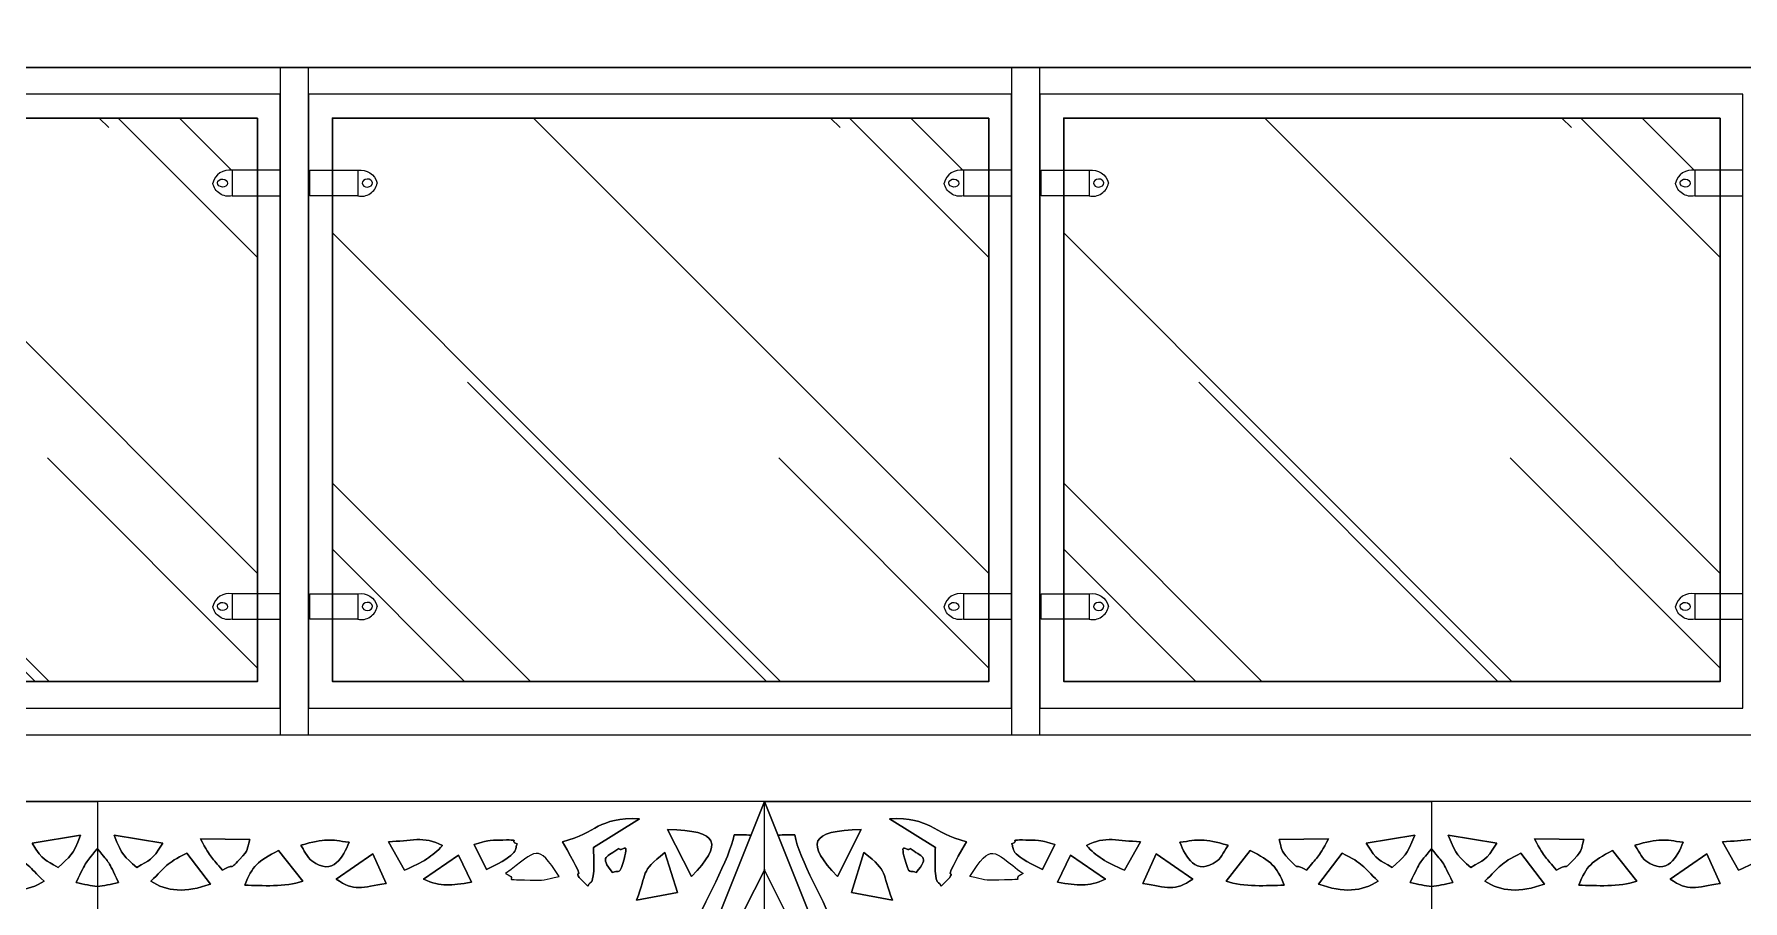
# Model space of a CAD drawing. Header units: inches. Extents: x 249 to 1192, y -18 to 440.
# Drawn here: x 634.4 to 636.962, y 265.999 to 267.298 of the extents above; entities that cross this region are included whole.
import ezdxf

# ---------------------------------------------------------------- set-up
doc = ezdxf.new("R2010")
doc.units = ezdxf.units.IN
doc.header["$MEASUREMENT"] = 0
for name, color, linetype, lineweight in [('ACP', 15, 'Continuous', 15), ('BALOK', 3, 'Continuous', 20), ('BESI', 201, 'Continuous', 0), ('KACA', 141, 'Continuous', 30), ('KUSEN', 16, 'Continuous', 15)]:
    doc.layers.add(name, color=color, linetype=linetype, lineweight=lineweight)
doc.layers.add('KOLOM', color=5, linetype='Continuous')

# ---------------------------------------------------------------- blocks, each defined once
blk = doc.blocks.new('GOTGAA')
blk.add_lwpolyline([(0.0196, 2.4616), (1.0196, -0.0384), (0.0196, -0.0384), (0.0196, 2.4616)])
for points in [[(0.019, 2.3598), (0.019, 2.3598), (0.0499, 2.2987), (0.0499, 2.2987)], [(0.0499, 2.2987), (0.0499, 2.2987), (0.019, 2.3598), (0.019, 2.3598)], [(0.9743, 0.0115), (0.9673, 0.048), (0.9294, 0.1129), (0.9091, 0.1604)], [(0.9091, 0.1604), (0.9294, 0.1129), (0.9673, 0.048), (0.9743, 0.0115)], [(0.8277, 0.1092), (0.8277, 0.1092), (0.8891, 0.0978), (0.8891, 0.0978)], [(0.8705, 0.0382), (0.8319, 0.0677), (0.8447, 0.0674), (0.8277, 0.1092)], [(0.8277, 0.1092), (0.8447, 0.0674), (0.8319, 0.0677), (0.8705, 0.0382)], [(0.8891, 0.0978), (0.8891, 0.0978), (0.8277, 0.1092), (0.8277, 0.1092)], [(0.0196, 0.0891), (0.0292, 0.088), (0.0394, 0.0858), (0.0514, 0.0828)], [(0.0514, 0.0828), (0.0394, 0.0858), (0.0292, 0.088), (0.0196, 0.0891)], [(0.0514, 0.0828), (0.034, 0.0468), (0.0401, 0.0578), (0.0198, 0.0323)], [(0.0198, 0.0323), (0.0401, 0.0578), (0.034, 0.0468), (0.0514, 0.0828)], [(0.0995, 0.0808), (0.1232, 0.0967), (0.1521, 0.099), (0.1889, 0.0852)], [(0.1889, 0.0852), (0.1521, 0.099), (0.1232, 0.0967), (0.0995, 0.0808)], [(0.1535, 0.0392), (0.121, 0.0546), (0.1237, 0.0588), (0.0995, 0.0808)], [(0.0995, 0.0808), (0.1237, 0.0588), (0.121, 0.0546), (0.1535, 0.0392)], [(0.1889, 0.0852), (0.1889, 0.0852), (0.1535, 0.0392), (0.1535, 0.0392)], [(0.1535, 0.0392), (0.1535, 0.0392), (0.1889, 0.0852), (0.1889, 0.0852)], [(0.2406, 0.087), (0.2662, 0.0875), (0.3012, 0.0902), (0.3274, 0.0808)], [(0.3274, 0.0808), (0.3012, 0.0902), (0.2662, 0.0875), (0.2406, 0.087)], [(0.2912, 0.0348), (0.2598, 0.0514), (0.2517, 0.0581), (0.2406, 0.087)], [(0.2406, 0.087), (0.2517, 0.0581), (0.2598, 0.0514), (0.2912, 0.0348)], [(0.3274, 0.0808), (0.3274, 0.0808), (0.2912, 0.0348), (0.2912, 0.0348)], [(0.2912, 0.0348), (0.2912, 0.0348), (0.3274, 0.0808), (0.3274, 0.0808)], [(0.3774, 0.0778), (0.4043, 0.0971), (0.4163, 0.0904), (0.4524, 0.0842)], [(0.4524, 0.0842), (0.4163, 0.0904), (0.4043, 0.0971), (0.3774, 0.0778)], [(0.4324, 0.0401), (0.4324, 0.0401), (0.3774, 0.0778), (0.3774, 0.0778)], [(0.3774, 0.0778), (0.3774, 0.0778), (0.4324, 0.0401), (0.4324, 0.0401)], [(0.4524, 0.0842), (0.4524, 0.0842), (0.4324, 0.0401), (0.4324, 0.0401)], [(0.4324, 0.0401), (0.4324, 0.0401), (0.4524, 0.0842), (0.4524, 0.0842)], [(0.5083, 0.0781), (0.5359, 0.0898), (0.5488, 0.0877), (0.5803, 0.0825)], [(0.5803, 0.0825), (0.5488, 0.0877), (0.5359, 0.0898), (0.5083, 0.0781)], [(0.5608, 0.042), (0.5608, 0.042), (0.5083, 0.0781), (0.5083, 0.0781)], [(0.5083, 0.0781), (0.5083, 0.0781), (0.5608, 0.042), (0.5608, 0.042)], [(0.5803, 0.0825), (0.5803, 0.0825), (0.5608, 0.042), (0.5608, 0.042)], [(0.5608, 0.042), (0.5608, 0.042), (0.5803, 0.0825), (0.5803, 0.0825)], [(0.6315, 0.0695), (0.6554, 0.0801), (0.6174, 0.0776), (0.6683, 0.0794)], [(0.6683, 0.0794), (0.6901, 0.0802), (0.6886, 0.0787), (0.7119, 0.0741)], [(0.7169, 0.0218), (0.7566, 0.092), (0.7337, 0.0594), (0.7416, 0.0753)], [(0.7416, 0.0753), (0.7337, 0.0594), (0.7566, 0.092), (0.7169, 0.0218)], [(0.7416, 0.0753), (0.7416, 0.0753), (0.7547, 0.0883), (0.7547, 0.0883)], [(0.7547, 0.0883), (0.7547, 0.0883), (0.7416, 0.0753), (0.7416, 0.0753)], [(0.7547, 0.0883), (0.7614, 0.0772), (0.7607, 0.0883), (0.7638, 0.0659)], [(0.7638, 0.0659), (0.7607, 0.0883), (0.7614, 0.0772), (0.7547, 0.0883)], [(0.8891, 0.0978), (0.8891, 0.0978), (0.8705, 0.0382), (0.8705, 0.0382)], [(0.8705, 0.0382), (0.8705, 0.0382), (0.8891, 0.0978), (0.8891, 0.0978)], [(0.0448, 0.0119), (0.0566, 0.0439), (0.0603, 0.0431), (0.0785, 0.0607)], [(0.0785, 0.0607), (0.0603, 0.0431), (0.0566, 0.0439), (0.0448, 0.0119)], [(0.0785, 0.0607), (0.0986, 0.0476), (0.1003, 0.0522), (0.1175, 0.024)], [(0.1175, 0.024), (0.1003, 0.0522), (0.0986, 0.0476), (0.0785, 0.0607)], [(0.1742, 0.0176), (0.1909, 0.0489), (0.1905, 0.0443), (0.207, 0.0643)], [(0.207, 0.0643), (0.1905, 0.0443), (0.1909, 0.0489), (0.1742, 0.0176)], [(0.207, 0.0643), (0.2282, 0.052), (0.2152, 0.0674), (0.2328, 0.0485)], [(0.2328, 0.0485), (0.2152, 0.0674), (0.2282, 0.052), (0.207, 0.0643)], [(0.341, 0.0506), (0.3731, 0.0742), (0.3883, 0.0442), (0.3968, 0.0227)], [(0.3968, 0.0227), (0.3883, 0.0442), (0.3731, 0.0742), (0.341, 0.0506)], [(0.456, 0.0218), (0.456, 0.0218), (0.48, 0.0644), (0.48, 0.0644)], [(0.48, 0.0644), (0.48, 0.0644), (0.456, 0.0218), (0.456, 0.0218)], [(0.48, 0.0644), (0.5075, 0.0529), (0.5222, 0.0434), (0.5367, 0.0277)], [(0.5367, 0.0277), (0.5222, 0.0434), (0.5075, 0.0529), (0.48, 0.0644)], [(0.5845, 0.0259), (0.5845, 0.0259), (0.6028, 0.0634), (0.6028, 0.0634)], [(0.6028, 0.0634), (0.6557, 0.0392), (0.6444, 0.0322), (0.649, 0.0248)], [(0.7119, 0.0741), (0.6779, 0.0225), (0.68, 0.0345), (0.6315, 0.0695)], [(0.7638, 0.0659), (0.7639, 0.0657), (0.7635, 0.0337), (0.7634, 0.0307)], [(0.7634, 0.0307), (0.7635, 0.0337), (0.7639, 0.0657), (0.7638, 0.0659)], [(0.8013, 0.032), (0.7846, 0.0445), (0.7707, 0.043), (0.792, 0.068)], [(0.792, 0.068), (0.7707, 0.043), (0.7846, 0.0445), (0.8013, 0.032)], [(0.792, 0.068), (0.7997, 0.0628), (0.8014, 0.0741), (0.8072, 0.0547)], [(0.8072, 0.0547), (0.8014, 0.0741), (0.7997, 0.0628), (0.792, 0.068)], [(0.8072, 0.0547), (0.8189, 0.0158), (0.806, 0.0389), (0.8013, 0.032)], [(0.8013, 0.032), (0.806, 0.0389), (0.8189, 0.0158), (0.8072, 0.0547)], [(0.8744, 0.0036), (0.8744, 0.0036), (0.9103, 0.0739), (0.9103, 0.0739)], [(0.9103, 0.0739), (0.9575, 0.0246), (0.9526, 0.0049), (0.8744, 0.0036)], [(0.8744, 0.0036), (0.9526, 0.0049), (0.9575, 0.0246), (0.9103, 0.0739)], [(0.9103, 0.0739), (0.9103, 0.0739), (0.8744, 0.0036), (0.8744, 0.0036)], [(0.0198, 0.0323), (0.0197, 0.0324), (0.0197, 0.0324), (0.0196, 0.0325)], [(0.0196, 0.0325), (0.0197, 0.0324), (0.0197, 0.0324), (0.0198, 0.0323)], [(0.2328, 0.0485), (0.2486, 0.0315), (0.2421, 0.0358), (0.2482, 0.0185)], [(0.2482, 0.0185), (0.2421, 0.0358), (0.2486, 0.0315), (0.2328, 0.0485)], [(0.3245, 0.0272), (0.3287, 0.0329), (0.3341, 0.0455), (0.341, 0.0506)], [(0.341, 0.0506), (0.3341, 0.0455), (0.3287, 0.0329), (0.3245, 0.0272)], [(0.3968, 0.0227), (0.3683, 0.0186), (0.3619, 0.0162), (0.3245, 0.0272)], [(0.3245, 0.0272), (0.3619, 0.0162), (0.3683, 0.0186), (0.3968, 0.0227)], [(0.5367, 0.0277), (0.5093, 0.0121), (0.4884, 0.0212), (0.456, 0.0218)], [(0.456, 0.0218), (0.4884, 0.0212), (0.5093, 0.0121), (0.5367, 0.0277)], [(0.7634, 0.0307), (0.7634, 0.0307), (0.8322, -0.0126), (0.8322, -0.0126)], [(0.8322, -0.0126), (0.8322, -0.0126), (0.7634, 0.0307), (0.7634, 0.0307)], [(0.1175, 0.024), (0.1175, 0.024), (0.0448, 0.0119), (0.0448, 0.0119)], [(0.0448, 0.0119), (0.0448, 0.0119), (0.1175, 0.024), (0.1175, 0.024)], [(0.2482, 0.0185), (0.2482, 0.0185), (0.1742, 0.0176), (0.1742, 0.0176)], [(0.1742, 0.0176), (0.1742, 0.0176), (0.2482, 0.0185), (0.2482, 0.0185)], [(0.649, 0.0248), (0.6336, 0.0205), (0.6614, 0.0184), (0.6207, 0.0195)], [(0.8322, -0.0126), (0.7689, -0.0148), (0.7695, 0.0084), (0.7169, 0.0218)], [(0.7169, 0.0218), (0.7695, 0.0084), (0.7689, -0.0148), (0.8322, -0.0126)], [(0.9994, 0.012), (0.9905, 0.0116), (0.9821, 0.0113), (0.9743, 0.0115)], [(0.9743, 0.0115), (0.9821, 0.0113), (0.9905, 0.0116), (0.9994, 0.012)]]:
    blk.add_open_spline(points, degree=3)
for points, knots in [([(0.7119, 0.0741), (0.6886, 0.0787), (0.6901, 0.0802), (0.6683, 0.0794), (0.6683, 0.0794), (0.6174, 0.0776), (0.6554, 0.0801), (0.6315, 0.0695), (0.6315, 0.0695), (0.68, 0.0345), (0.6779, 0.0225), (0.7119, 0.0741)], [0, 0, 0, 0, 0.5, 0.5, 0.5, 0.5, 1.25, 1.25, 1.25, 1.25, 1.75, 1.75, 1.75, 1.75]), ([(0.6207, 0.0195), (0.6614, 0.0184), (0.6336, 0.0205), (0.649, 0.0248), (0.649, 0.0248), (0.6444, 0.0322), (0.6557, 0.0392), (0.6028, 0.0634), (0.6028, 0.0634), (0.6028, 0.0634), (0.5845, 0.0259), (0.5845, 0.0259), (0.5845, 0.0259), (0.6065, 0.0204), (0.5981, 0.0202), (0.6207, 0.0195), (0.6207, 0.0195), (0.5981, 0.0202), (0.6065, 0.0204), (0.5845, 0.0259)], [0.4, 0.4, 0.4, 0.4, 1.2, 1.2, 1.2, 1.2, 1.6, 1.6, 1.6, 1.6, 2, 2, 2, 2, 2.8, 2.8, 2.8, 2.8, 3.2, 3.2, 3.2, 3.2])]:
    blk.add_open_spline(points, degree=3, knots=knots)
blk = doc.blocks.new('GORRG')
at = {"xscale": -1, "rotation": 359.9999999751687}
blk.add_blockref('GOTGAA', (-0.9608, 0), dxfattribs=at)
blk.add_blockref('GOTGAA', (-1, 0))
blk = doc.blocks.new('tampak depan')
at = {"layer": 'KACA'}
h = blk.add_hatch(dxfattribs=at)
h.set_pattern_fill('AR-RROOF', color=256, scale=0.5, angle=45, style=0)
h.set_pattern_definition([(135, (820.5293, 361.98006), (-0.424264, 1.1313708), [7.5, -1, 2.5, -0.5]), (135, (820.23586, 362.62706), (0.8237794, 0.1166726), [1.5, -0.165, 3, -0.375]), (135, (820.65306, 362.45735), (-1.6015969, 2.0753584), [4, -0.7, 2, -0.5])])
h.paths.add_polyline_path([(719.4405, 341.1569), (719.4405, 341.2501), (719.4786, 341.2501, 0.422264), (719.5076, 341.2692, 0.394019), (719.4786, 341.2884), (719.4405, 341.2884), (719.4405, 341.8845), (719.4786, 341.8845, 0.422264), (719.5076, 341.9037, 0.394019), (719.4786, 341.9229), (719.4405, 341.9229), (719.4405, 342.0012), (720.4248, 342.0012), (720.4248, 341.9229), (720.3867, 341.9229, 0.394019), (720.3577, 341.9037, 0.422264), (720.3867, 341.8845), (720.4248, 341.8845), (720.4248, 341.2884), (720.3867, 341.2884, 0.394019), (720.3577, 341.2692, 0.422264), (720.3867, 341.2501), (720.4248, 341.2501), (720.4248, 341.1569)])
h = blk.add_hatch(dxfattribs=at)
h.set_pattern_fill('AR-RROOF', color=256, scale=0.5, angle=45, style=0)
h.set_pattern_definition([(135, (821.6257, 361.98006), (-0.424264, 1.1313708), [7.5, -1, 2.5, -0.5]), (135, (821.33226, 362.62706), (0.8237794, 0.1166726), [1.5, -0.165, 3, -0.375]), (135, (821.74945, 362.45735), (-1.6015969, 2.0753584), [4, -0.7, 2, -0.5])])
h.paths.add_polyline_path([(720.5369, 341.1569), (720.5369, 341.2501), (720.575, 341.2501, 0.422264), (720.604, 341.2692, 0.394019), (720.575, 341.2884), (720.5369, 341.2884), (720.5369, 341.8845), (720.575, 341.8845, 0.422264), (720.604, 341.9037, 0.394019), (720.575, 341.9229), (720.5369, 341.9229), (720.5369, 342.0012), (721.5212, 342.0012), (721.5212, 341.9229), (721.4831, 341.9229, 0.394019), (721.454, 341.9037, 0.422264), (721.4831, 341.8845), (721.5212, 341.8845), (721.5212, 341.2884), (721.4831, 341.2884, 0.394019), (721.454, 341.2692, 0.422264), (721.4831, 341.2501), (721.5212, 341.2501), (721.5212, 341.1569)])
h = blk.add_hatch(dxfattribs=at)
h.set_pattern_fill('AR-RROOF', color=256, scale=0.5, angle=45, style=0)
h.set_pattern_definition([(135, (822.7221, 361.98006), (-0.424264, 1.1313708), [7.5, -1, 2.5, -0.5]), (135, (822.42865, 362.62706), (0.8237794, 0.1166726), [1.5, -0.165, 3, -0.375]), (135, (822.84585, 362.45735), (-1.6015969, 2.0753584), [4, -0.7, 2, -0.5])])
h.paths.add_polyline_path([(721.6333, 341.1569), (721.6333, 341.2501), (721.6714, 341.2501, 0.422264), (721.7004, 341.2692, 0.394019), (721.6714, 341.2884), (721.6333, 341.2884), (721.6333, 341.8845), (721.6714, 341.8845, 0.422264), (721.7004, 341.9037, 0.394019), (721.6714, 341.9229), (721.6333, 341.9229), (721.6333, 342.0012), (722.6176, 342.0012), (722.6176, 341.9229), (722.5795, 341.9229, 0.394019), (722.5504, 341.9037, 0.422264), (722.5795, 341.8845), (722.6176, 341.8845), (722.6176, 341.2884), (722.5795, 341.2884, 0.394019), (722.5504, 341.2692, 0.422264), (722.5795, 341.2501), (722.6176, 341.2501), (722.6176, 341.1569)])
at = {"layer": 'BALOK'}
for points in [[(681.9979, 342.0769), (726.1974, 342.0769), (726.1974, 342.1769), (681.9979, 342.1769)], [(708.5966, 341.0769), (723.2269, 341.0769), (723.187, 340.9769), (708.5966, 340.9769)]]:
    blk.add_lwpolyline(points, close=True, dxfattribs=at)
at = {"layer": 'BESI'}
for points in [[(720.3867, 341.9229, 0.394019), (720.3577, 341.9037, -0.787765)], [(720.575, 341.9229, -0.394019), (720.604, 341.9037, 0.787765)], [(721.4831, 341.9229, 0.394019), (721.454, 341.9037, -0.787765)], [(721.6714, 341.9229, -0.394019), (721.7004, 341.9037, 0.787765)], [(722.5795, 341.9229, 0.394019), (722.5504, 341.9037, -0.787765)], [(720.3867, 341.8845, -0.422264), (720.3577, 341.9037, 10.612517)], [(720.575, 341.8845, 0.422264), (720.604, 341.9037, -10.612517)], [(721.4831, 341.8845, -0.422264), (721.454, 341.9037, 10.612517)], [(721.6714, 341.8845, 0.422264), (721.7004, 341.9037, -10.612517)], [(722.5795, 341.8845, -0.422264), (722.5504, 341.9037, 10.612517)], [(720.3867, 341.2884, 0.394019), (720.3577, 341.2692, -0.787765)], [(720.575, 341.2884, -0.394019), (720.604, 341.2692, 0.787765)], [(721.4831, 341.2884, 0.394019), (721.454, 341.2692, -0.787765)], [(721.6714, 341.2884, -0.394019), (721.7004, 341.2692, 0.787765)], [(722.5795, 341.2884, 0.394019), (722.5504, 341.2692, -0.787765)], [(720.3867, 341.2501, -0.422264), (720.3577, 341.2692, 10.612517)], [(720.575, 341.2501, 0.422264), (720.604, 341.2692, -10.612517)], [(721.4831, 341.2501, -0.422264), (721.454, 341.2692, 10.612517)], [(721.6714, 341.2501, 0.422264), (721.7004, 341.2692, -10.612517)], [(722.5795, 341.2501, -0.422264), (722.5504, 341.2692, 10.612517)]]:
    blk.add_lwpolyline(points, format="xyb", dxfattribs=at)
for points in [[(720.4587, 341.9229), (720.3867, 341.9229), (720.3867, 341.8845), (720.4587, 341.8845)], [(720.503, 341.9229), (720.575, 341.9229), (720.575, 341.8845), (720.503, 341.8845)], [(721.5551, 341.9229), (721.4831, 341.9229), (721.4831, 341.8845), (721.5551, 341.8845)], [(721.5994, 341.9229), (721.6714, 341.9229), (721.6714, 341.8845), (721.5994, 341.8845)], [(722.6515, 341.9229), (722.5795, 341.9229), (722.5795, 341.8845), (722.6515, 341.8845)], [(720.4587, 341.2884), (720.3867, 341.2884), (720.3867, 341.2501), (720.4587, 341.2501)], [(720.503, 341.2884), (720.575, 341.2884), (720.575, 341.2501), (720.503, 341.2501)], [(721.5551, 341.2884), (721.4831, 341.2884), (721.4831, 341.2501), (721.5551, 341.2501)], [(721.5994, 341.2884), (721.6714, 341.2884), (721.6714, 341.2501), (721.5994, 341.2501)], [(722.6515, 341.2884), (722.5795, 341.2884), (722.5795, 341.2501), (722.6515, 341.2501)]]:
    blk.add_lwpolyline(points, close=True, dxfattribs=at)
for centre in [(720.3723, 341.9038), (721.4687, 341.9038), (722.5651, 341.9038), (720.3723, 341.2693), (721.4687, 341.2693), (722.5651, 341.2693)]:
    blk.add_ellipse(centre, major_axis=(-0.00758, 0.0004), ratio=0.795187, dxfattribs=at)
at = {"layer": 'BESI', "extrusion": (0, 0, -1)}
for centre in [(720.5893, 341.9038), (721.6857, 341.9038), (720.5893, 341.2693), (721.6857, 341.2693)]:
    blk.add_ellipse(centre, major_axis=(0.00758, 0.0004), ratio=0.795187, dxfattribs=at)
at = {"layer": 'KACA'}
for points in [[(720.4248, 342.0012), (719.4405, 342.0012), (719.4405, 341.1569), (720.4248, 341.1569)], [(721.5212, 342.0012), (720.5369, 342.0012), (720.5369, 341.1569), (721.5212, 341.1569)], [(722.6176, 342.0012), (721.6333, 342.0012), (721.6333, 341.1569), (722.6176, 341.1569)]]:
    blk.add_lwpolyline(points, close=True, dxfattribs=at)
at = {"layer": 'KUSEN'}
for points in [[(720.5009, 342.0769), (719.3623, 342.0769), (719.3623, 341.0769), (720.5009, 341.0769)], [(721.5973, 342.0769), (720.4587, 342.0769), (720.4587, 341.0769), (721.5973, 341.0769)], [(722.6936, 342.0769), (721.5551, 342.0769), (721.5551, 341.0769), (722.6936, 341.0769)], [(719.4045, 341.1169), (720.4587, 341.1169), (720.4587, 342.0369), (719.4045, 342.0369)], [(720.5009, 341.1169), (721.5551, 341.1169), (721.5551, 342.0369), (720.5009, 342.0369)], [(721.5973, 341.1169), (722.6515, 341.1169), (722.6515, 342.0369), (721.5973, 342.0369)]]:
    blk.add_lwpolyline(points, close=True, dxfattribs=at)
at = {"layer": 'ACP', "xscale": -1, "rotation": 180}
blk.add_blockref('GORRG', (721.1651, 340.9385), dxfattribs=at)
at = {"layer": 'ACP'}
for p, rotation in [((722.1651, 338.5153), 359.9999999444423), ((721.2043, 340.9385), 180)]:
    blk.add_blockref('GORRG', p, dxfattribs=dict(at, rotation=rotation))

msp = doc.modelspace()

# ---------------------------------------------------------------- block references
at = {"layer": 'KOLOM'}
msp.add_blockref('tampak depan', (-85.6899, -74.829), dxfattribs=at)

doc.saveas('drawing.dxf')
